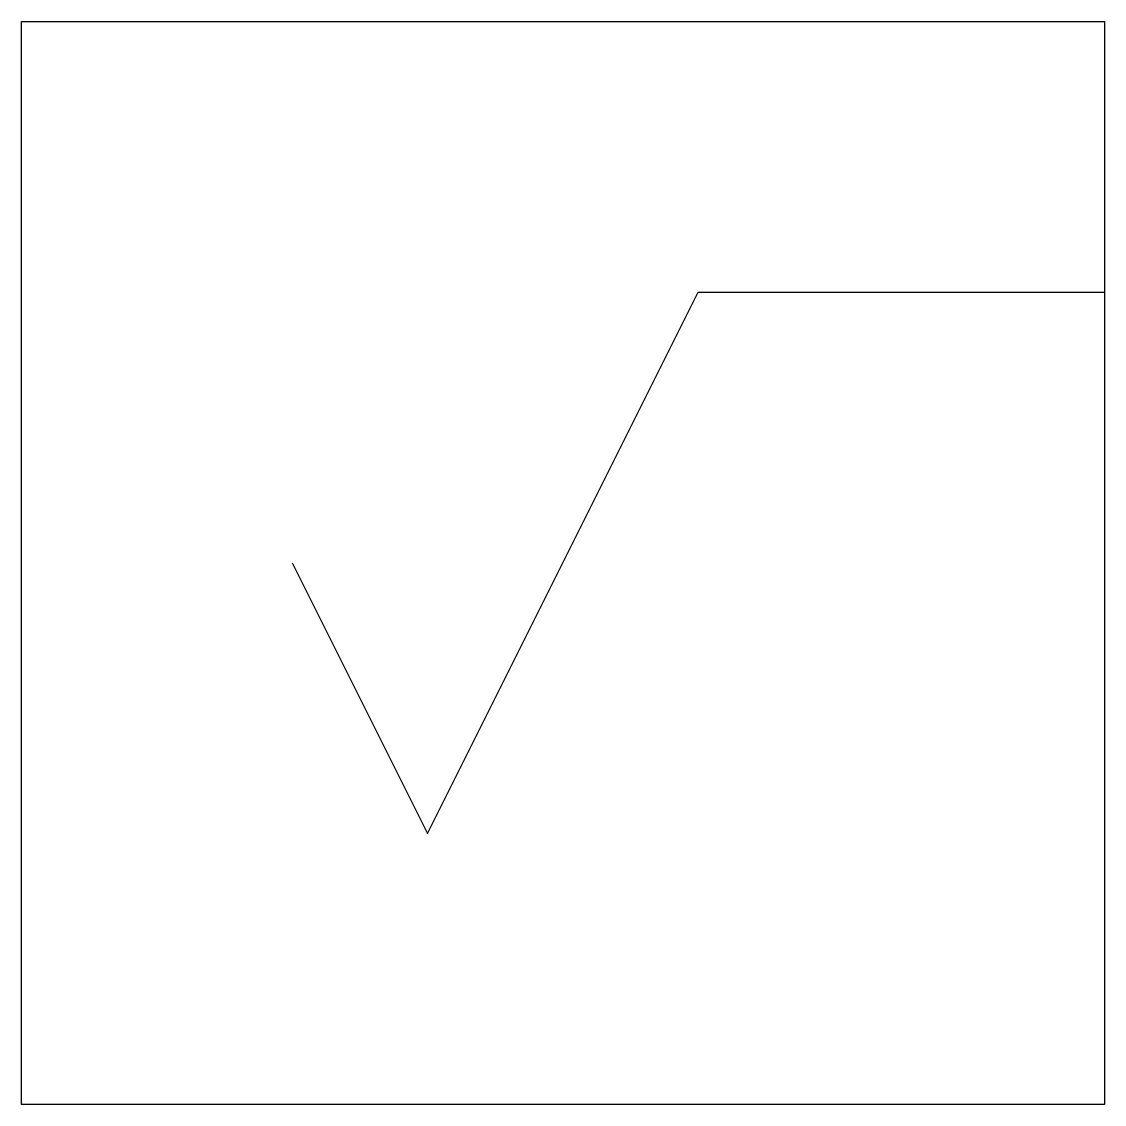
# Model space of a CAD drawing. Extents: x 2.78 to 8.07, y -2.78 to 2.51.
import ezdxf

# ---------------------------------------------------------------- set-up
doc = ezdxf.new("R2010")
doc.units = 0
doc.layers.add('DEFAULT_255_2_778', color=255, linetype='CONTINUOUS')

msp = doc.modelspace()

# ---------------------------------------------------------------- linework, layer by layer
at = {"layer": 'DEFAULT_255_2_778'}
for p, q in [((2.7782, 2.5135), (8.0699, 2.5135)), ((2.7782, -2.7782), (2.7782, 2.5135)), ((8.0699, 2.5135), (8.0699, -2.7782)), ((4.7625, -1.4552), (6.0854, 1.1906)), ((6.0854, 1.1906), (8.0697, 1.1906)), ((4.101, -0.1323), (4.7625, -1.4552)), ((8.0699, -2.7782), (2.7782, -2.7782))]:
    msp.add_line(p, q, dxfattribs=at)

doc.saveas('drawing.dxf')
